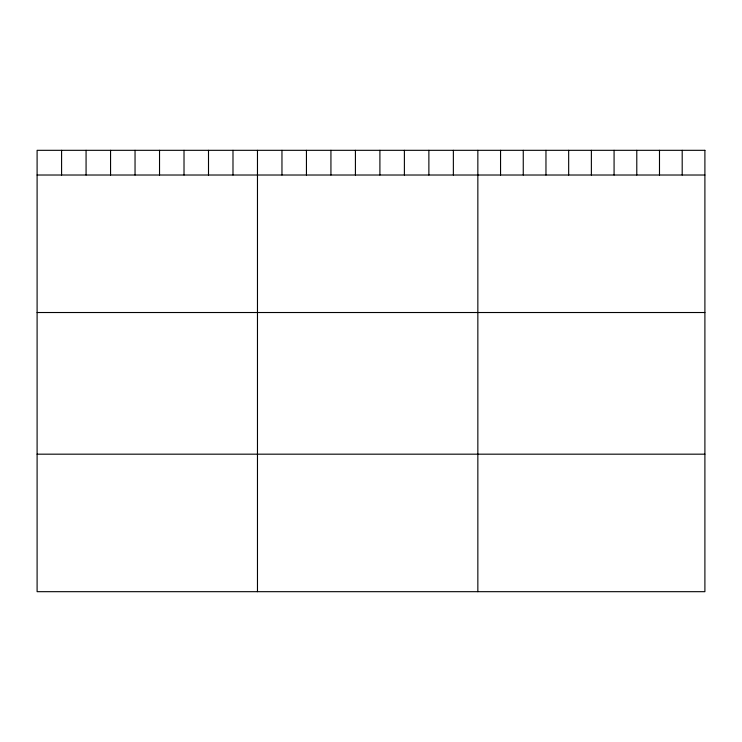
<?xml version="1.0" encoding="UTF-8"?>
<svg xmlns="http://www.w3.org/2000/svg" width="742" height="742" viewBox="0 0 742 742"><rect width="100%" height="100%" fill="white"/><g stroke="black" fill="none" stroke-linecap="round" stroke-linejoin="round"><path stroke-width="1.11" d="M37.1 175.019L704.9 175.019M37.1 312.521L704.9 312.521M37.1 454.178L704.9 454.178M682.195 150.32L682.195 175.019M659.49 150.32L659.49 175.019M636.784 150.32L636.784 175.019M614.079 150.32L614.079 175.019M591.374 150.32L591.374 175.019M568.669 150.32L568.669 175.019M545.964 150.32L545.964 175.019M523.258 150.32L523.258 175.019M500.553 150.32L500.553 175.019M477.848 150.32L477.848 591.68M453.362 150.32L453.362 175.019M428.876 150.32L428.876 175.019M404.39 150.32L404.39 175.019M379.904 150.32L379.904 175.019M355.418 150.32L355.418 175.019M330.932 150.32L330.932 175.019M306.446 150.32L306.446 175.019M281.96 150.32L281.96 175.019M257.474 150.32L257.474 591.68M232.988 150.32L232.988 175.019M208.502 150.32L208.502 175.019M184.016 150.32L184.016 175.019M159.53 150.32L159.53 175.019M135.044 150.32L135.044 175.019M110.558 150.32L110.558 175.019M86.072 150.32L86.072 175.019M61.586 150.32L61.586 175.019M704.9 150.32L37.1 150.32L37.1 591.68L704.9 591.68L704.9 150.32"/></g></svg>
